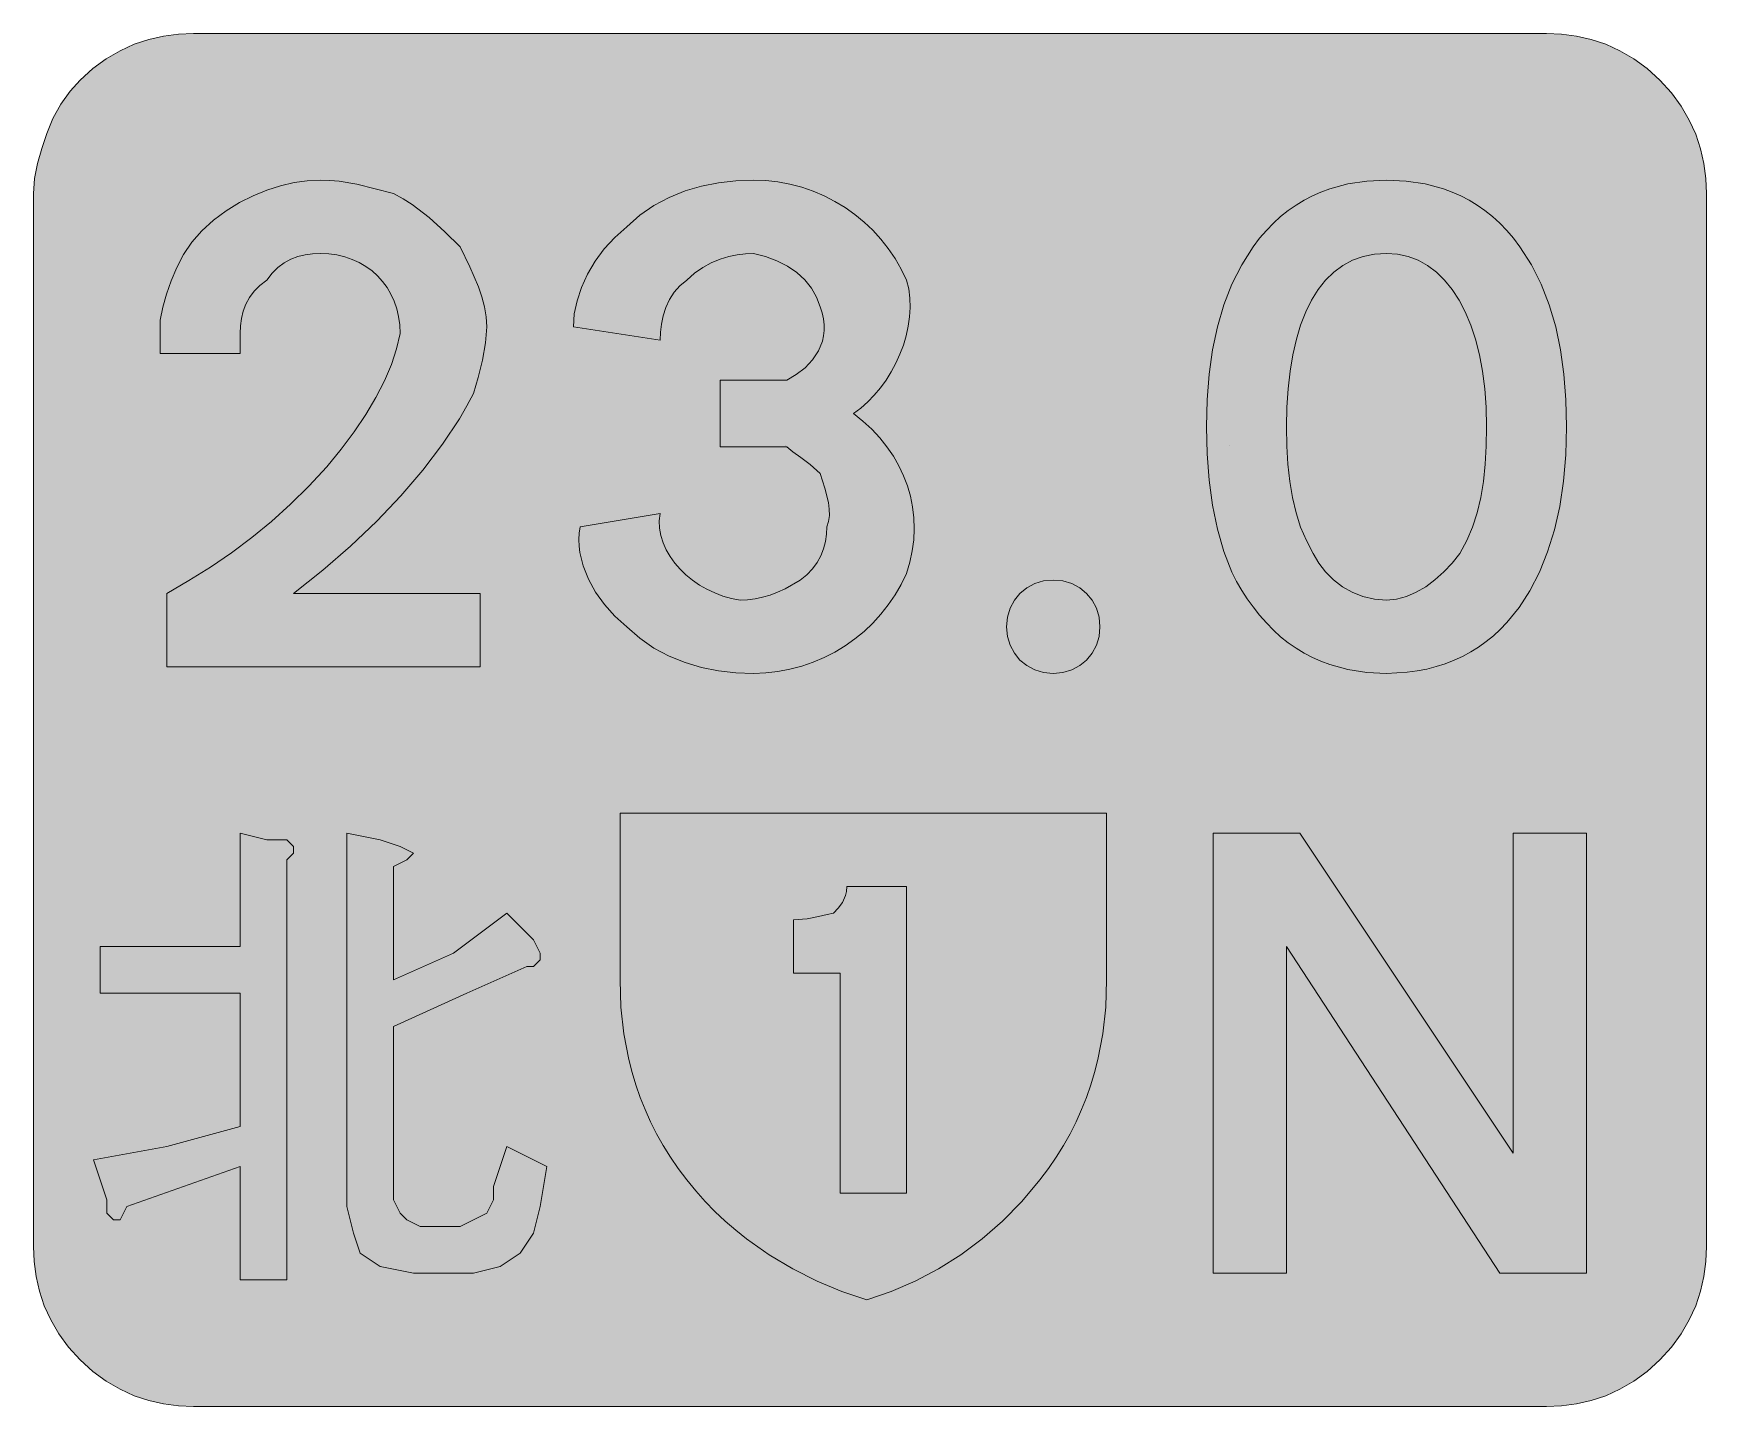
# Model space of a CAD drawing. Header units: metres. Extents: x 133 to 434, y 13 to 260.
import ezdxf

# ---------------------------------------------------------------- set-up
doc = ezdxf.new("R2010")
doc.units = ezdxf.units.M
for name, color, linetype, true_color in [('FILL_BLACK_000000', 7, 'Continuous', 0x000000), ('FILL_LIME_00FF00', 7, 'Continuous', 0x00ff00), ('FILL_WHITE_FFFFFF', 7, 'Continuous', 0xffffff), ('FILL_YELLOW_FFFF00', 7, 'Continuous', 0xffff00), ('STROKE_WHITE_FFFFFF', 7, 'Continuous', 0xffffff)]:
    doc.layers.add(name, color=color, linetype=linetype, true_color=true_color)

msp = doc.modelspace()

# ---------------------------------------------------------------- hatches: boundary and pattern name
at = {"layer": 'FILL_BLACK_000000', "true_color": 0x000000}
h = msp.add_hatch(color=7, dxfattribs=at)
h.dxf.hatch_style = 1
h.paths.add_polyline_path([(290.25, 51.12), (278.25, 51.12), (278.25, 90.72), (269.85, 90.72), (269.85, 100.32), (272.33, 100.51), (274.35, 100.92), (275.93, 101.33), (277.05, 101.52), (277.93, 102.44), (278.7, 103.47), (279.24, 104.73), (279.4, 105.47), (279.45, 106.32), (290.25, 106.32), (290.25, 51.12)])
at = {"layer": 'FILL_LIME_00FF00', "true_color": 0x00ff00}
h = msp.add_hatch(color=7, dxfattribs=at)
h.dxf.hatch_style = 1
h.paths.add_polyline_path([(405.45, 259.92), (408.15, 259.81), (410.83, 259.45), (413.49, 258.84), (416.1, 257.97), (418.66, 256.81), (421.14, 255.36), (423.55, 253.6), (425.85, 251.52), (427.93, 249.22), (429.69, 246.81), (431.14, 244.33), (432.3, 241.77), (433.17, 239.16), (433.78, 236.5), (434.14, 233.82), (434.25, 231.12), (434.25, 41.52), (434.14, 38.82), (433.78, 36.14), (433.17, 33.48), (432.3, 30.87), (431.14, 28.31), (429.69, 25.83), (427.93, 23.42), (425.85, 21.12), (423.55, 19.04), (421.14, 17.28), (418.66, 15.83), (416.1, 14.67), (413.49, 13.8), (410.83, 13.19), (408.15, 12.83), (405.45, 12.72), (161.85, 12.72), (159.15, 12.83), (156.47, 13.19), (153.81, 13.8), (151.2, 14.67), (148.64, 15.83), (146.16, 17.28), (143.75, 19.04), (141.45, 21.12), (139.37, 23.42), (137.61, 25.83), (136.16, 28.31), (135, 30.87), (134.13, 33.48), (133.52, 36.14), (133.16, 38.82), (133.05, 41.52), (133.05, 231.12), (133.26, 233.82), (133.8, 236.52), (134.57, 239.22), (135.45, 241.92), (136.56, 244.6), (138, 247.17), (139.67, 249.51), (141.45, 251.52), (143.75, 253.6), (146.16, 255.36), (148.64, 256.81), (151.2, 257.97), (153.81, 258.84), (156.47, 259.45), (159.15, 259.81), (161.85, 259.92), (405.45, 259.92)])
at = {"layer": 'FILL_WHITE_FFFFFF', "true_color": 0xffffff}
h = msp.add_hatch(color=7, dxfattribs=at)
h.dxf.hatch_style = 1
h.paths.add_polyline_path([(155.85, 202.32), (155.85, 208.32), (156.36, 210.62), (157.01, 212.99), (157.83, 215.39), (158.85, 217.77), (160.09, 220.1), (161.59, 222.33), (163.36, 224.41), (165.45, 226.32), (167.75, 228.01), (170.14, 229.47), (172.58, 230.71), (175.05, 231.72), (177.52, 232.51), (179.96, 233.07), (182.35, 233.41), (184.65, 233.52), (186.4, 233.47), (188.06, 233.31), (191.25, 232.77), (197.85, 231.12), (199.6, 230.17), (201.24, 229.11), (204.3, 226.77), (207.13, 224.2), (209.85, 221.52), (211.61, 217.92), (213.15, 214.32), (213.76, 212.52), (214.24, 210.72), (214.54, 208.92), (214.65, 207.12), (214.44, 204.23), (213.9, 201.12), (213.13, 198.01), (212.25, 195.12), (211.06, 192.86), (209.73, 190.57), (206.68, 185.95), (203.16, 181.3), (199.2, 176.67), (194.85, 172.09), (190.14, 167.61), (185.13, 163.28), (179.85, 159.12), (213.45, 159.12), (213.45, 145.92), (157.05, 145.92), (157.05, 159.12), (161.04, 161.43), (164.93, 163.86), (168.69, 166.44), (172.35, 169.17), (175.89, 172.07), (179.33, 175.15), (182.64, 178.43), (185.85, 181.92), (188.44, 185.07), (190.78, 188.2), (192.87, 191.31), (194.7, 194.37), (196.24, 197.38), (197.49, 200.31), (198.43, 203.17), (199.05, 205.92), (198.98, 207.47), (198.78, 208.95), (198.44, 210.37), (197.98, 211.71), (197.4, 212.98), (196.71, 214.17), (195.91, 215.27), (195, 216.27), (194, 217.18), (192.9, 217.98), (191.71, 218.67), (190.44, 219.25), (189.1, 219.71), (187.68, 220.05), (186.2, 220.25), (184.65, 220.32), (183.3, 220.26), (181.97, 220.08), (180.66, 219.75), (179.4, 219.27), (178.19, 218.62), (177.06, 217.79), (176, 216.76), (175.05, 215.52), (173.81, 214.57), (172.78, 213.51), (171.95, 212.38), (171.3, 211.17), (170.82, 209.91), (170.49, 208.6), (170.31, 207.27), (170.25, 205.92), (170.25, 202.32), (155.85, 202.32)])
h = msp.add_hatch(color=7, dxfattribs=at)
h.dxf.hatch_style = 1
h.paths.add_polyline_path([(256.65, 185.52), (256.65, 197.52), (266.25, 197.52), (267.45, 197.52), (268.65, 197.52), (270.38, 198.53), (271.95, 199.75), (273.29, 201.17), (274.35, 202.77), (275.07, 204.54), (275.29, 205.48), (275.4, 206.46), (275.4, 207.48), (275.28, 208.53), (275.03, 209.61), (274.65, 210.72), (274.04, 212.46), (273.11, 214.08), (271.91, 215.55), (270.45, 216.87), (268.77, 218.02), (266.89, 218.99), (264.84, 219.76), (262.65, 220.32), (261.25, 220.26), (259.76, 220.08), (258.22, 219.75), (256.65, 219.27), (255.08, 218.62), (253.54, 217.79), (252.05, 216.76), (250.65, 215.52), (249.41, 214.51), (248.38, 213.33), (247.55, 212), (246.9, 210.57), (246.42, 209.09), (246.09, 207.59), (245.91, 206.12), (245.85, 204.72), (230.25, 207.12), (230.42, 209.42), (230.91, 211.79), (231.71, 214.19), (232.8, 216.57), (234.18, 218.9), (235.82, 221.13), (237.71, 223.21), (239.85, 225.12), (242.21, 227.2), (244.76, 228.96), (247.49, 230.41), (250.35, 231.57), (253.33, 232.44), (256.39, 233.05), (259.5, 233.41), (262.65, 233.52), (264.88, 233.44), (267.08, 233.19), (269.24, 232.78), (271.35, 232.23), (273.4, 231.52), (275.39, 230.67), (277.31, 229.69), (279.15, 228.57), (280.91, 227.33), (282.57, 225.96), (284.14, 224.48), (285.6, 222.89), (286.95, 221.19), (288.18, 219.39), (289.28, 217.5), (290.25, 215.52), (290.62, 213.92), (290.82, 212.27), (290.87, 210.6), (290.78, 208.9), (290.54, 207.2), (290.17, 205.5), (289.67, 203.82), (289.05, 202.17), (288.32, 200.56), (287.48, 199.01), (286.55, 197.52), (285.53, 196.11), (284.42, 194.8), (283.23, 193.58), (281.97, 192.49), (280.65, 191.52), (282.38, 190.13), (283.97, 188.66), (285.41, 187.11), (286.71, 185.5), (287.86, 183.83), (288.86, 182.09), (289.7, 180.3), (290.4, 178.47), (290.94, 176.59), (291.33, 174.68), (291.55, 172.74), (291.62, 170.76), (291.52, 168.77), (291.26, 166.76), (290.84, 164.74), (290.25, 162.72), (289.28, 160.74), (288.18, 158.85), (286.95, 157.05), (285.6, 155.35), (284.14, 153.76), (282.57, 152.28), (280.91, 150.91), (279.15, 149.67), (277.31, 148.55), (275.39, 147.57), (273.4, 146.72), (271.35, 146.01), (269.24, 145.46), (267.08, 145.05), (264.88, 144.8), (262.65, 144.72), (259.5, 144.83), (256.39, 145.19), (253.33, 145.8), (250.35, 146.67), (247.49, 147.83), (244.76, 149.28), (242.21, 151.04), (239.85, 153.12), (237.72, 155.03), (235.84, 157.11), (234.24, 159.34), (232.95, 161.67), (232, 164.05), (231.41, 166.45), (231.27, 167.64), (231.22, 168.82), (231.28, 169.98), (231.45, 171.12), (245.85, 173.52), (245.72, 172.17), (245.78, 170.83), (246.01, 169.51), (246.41, 168.21), (246.97, 166.95), (247.66, 165.74), (248.5, 164.57), (249.45, 163.47), (250.52, 162.44), (251.69, 161.48), (252.95, 160.62), (254.29, 159.85), (255.7, 159.19), (257.17, 158.64), (258.69, 158.21), (260.25, 157.92), (261.6, 157.98), (262.95, 158.14), (264.3, 158.43), (265.65, 158.82), (267, 159.33), (268.35, 159.94), (271.05, 161.52), (272.29, 162.47), (273.32, 163.53), (274.15, 164.66), (274.8, 165.87), (275.28, 167.13), (275.61, 168.44), (275.79, 169.77), (275.85, 171.12), (276.19, 172.07), (276.34, 173.13), (276.31, 174.26), (276.15, 175.47), (275.51, 178.04), (274.65, 180.72), (272.87, 182.31), (271.2, 183.57), (269.76, 184.6), (268.65, 185.52), (256.65, 185.52)])
h = msp.add_hatch(color=7, dxfattribs=at)
h.dxf.hatch_style = 1
h.paths.add_polyline_path([(344.72, 198.57), (345.33, 202.96), (346.2, 207.12), (347.36, 211.06), (348.81, 214.77), (350.57, 218.26), (352.65, 221.52), (353.8, 223.04), (355.01, 224.45), (356.27, 225.75), (357.58, 226.94), (358.94, 228.03), (360.35, 229.01), (361.8, 229.89), (363.3, 230.67), (364.84, 231.35), (366.42, 231.94), (369.69, 232.83), (373.11, 233.35), (376.65, 233.52), (380.19, 233.35), (383.61, 232.83), (386.88, 231.94), (388.46, 231.35), (390, 230.67), (391.5, 229.89), (392.95, 229.01), (394.36, 228.03), (395.72, 226.94), (397.03, 225.75), (398.29, 224.45), (399.5, 223.04), (400.65, 221.52), (402.73, 218.26), (404.49, 214.77), (405.94, 211.06), (407.1, 207.12), (407.97, 202.96), (408.58, 198.57), (408.94, 193.96), (409.05, 189.12), (408.91, 184.07), (408.49, 179.29), (407.81, 174.77), (406.86, 170.54), (405.64, 166.59), (404.18, 162.94), (402.46, 159.6), (400.5, 156.57), (398.3, 153.86), (397.11, 152.64), (395.87, 151.49), (394.56, 150.43), (393.2, 149.46), (391.79, 148.57), (390.32, 147.78), (388.79, 147.07), (387.22, 146.45), (385.58, 145.93), (383.9, 145.5), (382.16, 145.16), (380.38, 144.92), (376.65, 144.72), (373.11, 144.89), (369.69, 145.41), (366.42, 146.3), (364.84, 146.89), (363.3, 147.57), (361.8, 148.35), (360.35, 149.23), (358.94, 150.21), (357.58, 151.3), (356.27, 152.49), (355.01, 153.79), (353.8, 155.2), (352.65, 156.72), (351.57, 158.13), (350.57, 159.64), (349.65, 161.25), (348.81, 162.96), (348.04, 164.77), (347.36, 166.66), (346.2, 170.67), (345.33, 174.97), (344.72, 179.5), (344.36, 184.23), (344.25, 189.12), (344.36, 193.96), (344.72, 198.57)])
h.paths.add_polyline_path([(380.23, 158.56), (381.99, 159.31), (383.7, 160.32), (385.36, 161.55), (386.94, 162.98), (388.45, 164.58), (389.85, 166.32), (391.09, 168.63), (392.12, 171.06), (392.95, 173.64), (393.6, 176.37), (394.08, 179.27), (394.41, 182.35), (394.59, 185.63), (394.65, 189.12), (394.57, 192.63), (394.32, 195.97), (393.91, 199.13), (393.36, 202.09), (392.65, 204.86), (391.8, 207.43), (390.82, 209.78), (389.7, 211.92), (388.46, 213.83), (387.09, 215.51), (385.61, 216.95), (384.02, 218.14), (382.32, 219.09), (380.52, 219.77), (378.63, 220.18), (376.65, 220.32), (374.47, 220.18), (372.43, 219.77), (370.53, 219.09), (368.78, 218.14), (367.16, 216.95), (365.68, 215.51), (364.35, 213.83), (363.15, 211.92), (362.1, 209.78), (361.18, 207.43), (360.41, 204.86), (359.78, 202.09), (359.28, 199.13), (358.93, 195.97), (358.72, 192.63), (358.65, 189.12), (358.71, 185.63), (358.89, 182.35), (359.22, 179.27), (359.7, 176.37), (360.35, 173.64), (361.18, 171.06), (362.21, 168.63), (363.45, 166.32), (364.46, 164.58), (365.68, 162.98), (367.1, 161.55), (368.7, 160.32), (370.47, 159.31), (372.39, 158.56), (374.46, 158.08), (376.65, 157.92), (378.45, 158.08), (380.23, 158.56)], flags=16)
h = msp.add_hatch(color=7, dxfattribs=at)
h.dxf.hatch_style = 1
h.paths.add_polyline_path([(324.89, 151.38), (324.41, 149.78), (323.66, 148.35), (322.65, 147.12), (321.42, 146.11), (319.99, 145.36), (318.39, 144.88), (316.65, 144.72), (314.91, 144.88), (313.31, 145.36), (311.88, 146.11), (310.65, 147.12), (309.64, 148.35), (308.89, 149.78), (308.41, 151.38), (308.25, 153.12), (308.41, 154.86), (308.89, 156.46), (309.64, 157.89), (310.65, 159.12), (311.88, 160.13), (313.31, 160.88), (314.91, 161.36), (316.65, 161.52), (318.39, 161.36), (319.99, 160.88), (321.42, 160.13), (322.65, 159.12), (323.66, 157.89), (324.41, 156.46), (324.89, 154.86), (325.05, 153.12), (324.89, 151.38)])
h = msp.add_hatch(color=7, dxfattribs=at)
h.dxf.hatch_style = 1
h.paths.add_polyline_path([(170.25, 95.52), (170.25, 115.92), (175.05, 114.72), (178.65, 114.72), (179.85, 113.52), (179.85, 112.32), (178.65, 111.12), (178.65, 35.52), (170.25, 35.52), (170.25, 55.92), (149.85, 48.72), (148.65, 46.32), (147.45, 46.32), (146.25, 47.52), (146.25, 49.92), (143.85, 57.12), (157.05, 59.52), (170.25, 63.12), (170.25, 87.12), (145.05, 87.12), (145.05, 95.52), (170.25, 95.52)])
h = msp.add_hatch(color=7, dxfattribs=at)
h.dxf.hatch_style = 1
h.paths.add_polyline_path([(195.45, 114.72), (199.05, 113.52), (201.45, 112.32), (200.25, 111.12), (197.85, 109.92), (197.85, 89.52), (208.65, 94.32), (218.25, 101.52), (223.05, 96.72), (224.25, 94.32), (224.25, 93.12), (223.05, 91.92), (221.85, 91.92), (211.05, 87.12), (197.85, 81.12), (197.85, 53.52), (197.85, 49.92), (199.05, 47.52), (200.25, 46.32), (202.65, 45.12), (209.85, 45.12), (212.25, 46.32), (214.65, 47.52), (215.85, 49.92), (215.85, 52.32), (218.25, 59.52), (225.45, 55.92), (224.25, 48.72), (223.05, 43.92), (220.65, 40.32), (217.05, 37.92), (212.25, 36.72), (201.45, 36.72), (195.45, 37.92), (191.85, 40.32), (190.65, 43.92), (189.45, 48.72), (189.45, 115.92), (195.45, 114.72)])
h = msp.add_hatch(color=7, dxfattribs=at)
h.dxf.hatch_style = 1
h.paths.add_polyline_path([(358.65, 95.52), (358.65, 36.72), (345.45, 36.72), (345.45, 115.92), (361.05, 115.92), (399.45, 58.32), (399.45, 115.92), (412.65, 115.92), (412.65, 36.72), (397.05, 36.72), (358.65, 95.52)])
at = {"layer": 'FILL_YELLOW_FFFF00', "true_color": 0xffff00}
h = msp.add_hatch(color=7, dxfattribs=at)
h.dxf.hatch_style = 1
h.paths.add_polyline_path([(278.56, 33.44), (274.11, 35.29), (269.74, 37.49), (265.5, 40.02), (261.43, 42.89), (259.47, 44.45), (257.57, 46.09), (255.73, 47.82), (253.96, 49.64), (252.27, 51.54), (250.65, 53.52), (249.13, 55.56), (247.72, 57.63), (246.42, 59.72), (245.23, 61.84), (244.14, 64), (243.16, 66.18), (242.28, 68.38), (241.5, 70.62), (240.82, 72.88), (240.23, 75.18), (239.34, 79.84), (238.82, 84.63), (238.65, 89.52), (238.65, 119.52), (326.25, 119.52), (326.25, 89.52), (326.08, 84.63), (325.56, 79.84), (324.67, 75.18), (324.08, 72.88), (323.4, 70.62), (322.62, 68.38), (321.74, 66.18), (320.76, 64), (319.67, 61.84), (318.48, 59.72), (317.18, 57.63), (315.77, 55.56), (314.25, 53.52), (310.99, 49.64), (307.52, 46.09), (303.85, 42.89), (300, 40.02), (295.98, 37.49), (291.81, 35.29), (287.49, 33.44), (283.05, 31.92), (278.56, 33.44)])

# ---------------------------------------------------------------- linework, layer by layer
at = {"layer": 'FILL_BLACK_000000', "lineweight": 0, "true_color": 0x000000}
msp.add_lwpolyline([(290.25, 51.12), (278.25, 51.12), (278.25, 90.72), (269.85, 90.72), (269.85, 100.32), (272.33, 100.51), (274.35, 100.92), (275.93, 101.33), (277.05, 101.52), (277.93, 102.44), (278.7, 103.47), (279.24, 104.73), (279.4, 105.47), (279.45, 106.32), (290.25, 106.32)], close=True, dxfattribs=at)
at = {"layer": 'FILL_LIME_00FF00', "lineweight": 0, "true_color": 0x00ff00}
msp.add_lwpolyline([(405.45, 259.92), (408.15, 259.81), (410.83, 259.45), (413.49, 258.84), (416.1, 257.97), (418.66, 256.81), (421.14, 255.36), (423.55, 253.6), (425.85, 251.52), (427.93, 249.22), (429.69, 246.81), (431.14, 244.33), (432.3, 241.77), (433.17, 239.16), (433.78, 236.5), (434.14, 233.82), (434.25, 231.12), (434.25, 41.52), (434.14, 38.82), (433.78, 36.14), (433.17, 33.48), (432.3, 30.87), (431.14, 28.31), (429.69, 25.83), (427.93, 23.42), (425.85, 21.12), (423.55, 19.04), (421.14, 17.28), (418.66, 15.83), (416.1, 14.67), (413.49, 13.8), (410.83, 13.19), (408.15, 12.83), (405.45, 12.72), (161.85, 12.72), (159.15, 12.83), (156.47, 13.19), (153.81, 13.8), (151.2, 14.67), (148.64, 15.83), (146.16, 17.28), (143.75, 19.04), (141.45, 21.12), (139.37, 23.42), (137.61, 25.83), (136.16, 28.31), (135, 30.87), (134.13, 33.48), (133.52, 36.14), (133.16, 38.82), (133.05, 41.52), (133.05, 231.12), (133.26, 233.82), (133.8, 236.52), (134.57, 239.22), (135.45, 241.92), (136.56, 244.6), (138, 247.17), (139.67, 249.51), (141.45, 251.52), (143.75, 253.6), (146.16, 255.36), (148.64, 256.81), (151.2, 257.97), (153.81, 258.84), (156.47, 259.45), (159.15, 259.81), (161.85, 259.92)], close=True, dxfattribs=at)
at = {"layer": 'FILL_WHITE_FFFFFF', "lineweight": 0, "true_color": 0xffffff}
for points in [[(155.85, 202.32), (155.85, 208.32), (156.36, 210.62), (157.01, 212.99), (157.83, 215.39), (158.85, 217.77), (160.09, 220.1), (161.59, 222.33), (163.36, 224.41), (165.45, 226.32), (167.75, 228.01), (170.14, 229.47), (172.58, 230.71), (175.05, 231.72), (177.52, 232.51), (179.96, 233.07), (182.35, 233.41), (184.65, 233.52), (186.4, 233.47), (188.06, 233.31), (191.25, 232.77), (197.85, 231.12), (199.6, 230.17), (201.24, 229.11), (204.3, 226.77), (207.13, 224.2), (209.85, 221.52), (211.61, 217.92), (213.15, 214.32), (213.76, 212.52), (214.24, 210.72), (214.54, 208.92), (214.65, 207.12), (214.44, 204.23), (213.9, 201.12), (213.13, 198.01), (212.25, 195.12), (211.06, 192.86), (209.73, 190.57), (206.68, 185.95), (203.16, 181.3), (199.2, 176.67), (194.85, 172.09), (190.14, 167.61), (185.13, 163.28), (179.85, 159.12), (213.45, 159.12), (213.45, 145.92), (157.05, 145.92), (157.05, 159.12), (161.04, 161.43), (164.93, 163.86), (168.69, 166.44), (172.35, 169.17), (175.89, 172.07), (179.33, 175.15), (182.64, 178.43), (185.85, 181.92), (188.44, 185.07), (190.78, 188.2), (192.87, 191.31), (194.7, 194.37), (196.24, 197.38), (197.49, 200.31), (198.43, 203.17), (199.05, 205.92), (198.98, 207.47), (198.78, 208.95), (198.44, 210.37), (197.98, 211.71), (197.4, 212.98), (196.71, 214.17), (195.91, 215.27), (195, 216.27), (194, 217.18), (192.9, 217.98), (191.71, 218.67), (190.44, 219.25), (189.1, 219.71), (187.68, 220.05), (186.2, 220.25), (184.65, 220.32), (183.3, 220.26), (181.97, 220.08), (180.66, 219.75), (179.4, 219.27), (178.19, 218.62), (177.06, 217.79), (176, 216.76), (175.05, 215.52), (173.81, 214.57), (172.78, 213.51), (171.95, 212.38), (171.3, 211.17), (170.82, 209.91), (170.49, 208.6), (170.31, 207.27), (170.25, 205.92), (170.25, 202.32)], [(256.65, 185.52), (256.65, 197.52), (266.25, 197.52), (267.45, 197.52), (268.65, 197.52), (270.38, 198.53), (271.95, 199.75), (273.29, 201.17), (274.35, 202.77), (275.07, 204.54), (275.29, 205.48), (275.4, 206.46), (275.4, 207.48), (275.28, 208.53), (275.03, 209.61), (274.65, 210.72), (274.04, 212.46), (273.11, 214.08), (271.91, 215.55), (270.45, 216.87), (268.77, 218.02), (266.89, 218.99), (264.84, 219.76), (262.65, 220.32), (261.25, 220.26), (259.76, 220.08), (258.22, 219.75), (256.65, 219.27), (255.08, 218.62), (253.54, 217.79), (252.05, 216.76), (250.65, 215.52), (249.41, 214.51), (248.38, 213.33), (247.55, 212), (246.9, 210.57), (246.42, 209.09), (246.09, 207.59), (245.91, 206.12), (245.85, 204.72), (230.25, 207.12), (230.42, 209.42), (230.91, 211.79), (231.71, 214.19), (232.8, 216.57), (234.18, 218.9), (235.82, 221.13), (237.71, 223.21), (239.85, 225.12), (242.21, 227.2), (244.76, 228.96), (247.49, 230.41), (250.35, 231.57), (253.33, 232.44), (256.39, 233.05), (259.5, 233.41), (262.65, 233.52), (264.88, 233.44), (267.08, 233.19), (269.24, 232.78), (271.35, 232.23), (273.4, 231.52), (275.39, 230.67), (277.31, 229.69), (279.15, 228.57), (280.91, 227.33), (282.57, 225.96), (284.14, 224.48), (285.6, 222.89), (286.95, 221.19), (288.18, 219.39), (289.28, 217.5), (290.25, 215.52), (290.62, 213.92), (290.82, 212.27), (290.87, 210.6), (290.78, 208.9), (290.54, 207.2), (290.17, 205.5), (289.67, 203.82), (289.05, 202.17), (288.32, 200.56), (287.48, 199.01), (286.55, 197.52), (285.53, 196.11), (284.42, 194.8), (283.23, 193.58), (281.97, 192.49), (280.65, 191.52), (282.38, 190.13), (283.97, 188.66), (285.41, 187.11), (286.71, 185.5), (287.86, 183.83), (288.86, 182.09), (289.7, 180.3), (290.4, 178.47), (290.94, 176.59), (291.33, 174.68), (291.55, 172.74), (291.62, 170.76), (291.52, 168.77), (291.26, 166.76), (290.84, 164.74), (290.25, 162.72), (289.28, 160.74), (288.18, 158.85), (286.95, 157.05), (285.6, 155.35), (284.14, 153.76), (282.57, 152.28), (280.91, 150.91), (279.15, 149.67), (277.31, 148.55), (275.39, 147.57), (273.4, 146.72), (271.35, 146.01), (269.24, 145.46), (267.08, 145.05), (264.88, 144.8), (262.65, 144.72), (259.5, 144.83), (256.39, 145.19), (253.33, 145.8), (250.35, 146.67), (247.49, 147.83), (244.76, 149.28), (242.21, 151.04), (239.85, 153.12), (237.72, 155.03), (235.84, 157.11), (234.24, 159.34), (232.95, 161.67), (232, 164.05), (231.41, 166.45), (231.27, 167.64), (231.22, 168.82), (231.28, 169.98), (231.45, 171.12), (245.85, 173.52), (245.72, 172.17), (245.78, 170.83), (246.01, 169.51), (246.41, 168.21), (246.97, 166.95), (247.66, 165.74), (248.5, 164.57), (249.45, 163.47), (250.52, 162.44), (251.69, 161.48), (252.95, 160.62), (254.29, 159.85), (255.7, 159.19), (257.17, 158.64), (258.69, 158.21), (260.25, 157.92), (261.6, 157.98), (262.95, 158.14), (264.3, 158.43), (265.65, 158.82), (267, 159.33), (268.35, 159.94), (271.05, 161.52), (272.29, 162.47), (273.32, 163.53), (274.15, 164.66), (274.8, 165.87), (275.28, 167.13), (275.61, 168.44), (275.79, 169.77), (275.85, 171.12), (276.19, 172.07), (276.34, 173.13), (276.31, 174.26), (276.15, 175.47), (275.51, 178.04), (274.65, 180.72), (272.87, 182.31), (271.2, 183.57), (269.76, 184.6), (268.65, 185.52)], [(344.72, 198.57), (345.33, 202.96), (346.2, 207.12), (347.36, 211.06), (348.81, 214.77), (350.57, 218.26), (352.65, 221.52), (353.8, 223.04), (355.01, 224.45), (356.27, 225.75), (357.58, 226.94), (358.94, 228.03), (360.35, 229.01), (361.8, 229.89), (363.3, 230.67), (364.84, 231.35), (366.42, 231.94), (369.69, 232.83), (373.11, 233.35), (376.65, 233.52), (380.19, 233.35), (383.61, 232.83), (386.88, 231.94), (388.46, 231.35), (390, 230.67), (391.5, 229.89), (392.95, 229.01), (394.36, 228.03), (395.72, 226.94), (397.03, 225.75), (398.29, 224.45), (399.5, 223.04), (400.65, 221.52), (402.73, 218.26), (404.49, 214.77), (405.94, 211.06), (407.1, 207.12), (407.97, 202.96), (408.58, 198.57), (408.94, 193.96), (409.05, 189.12), (408.91, 184.07), (408.49, 179.29), (407.81, 174.77), (406.86, 170.54), (405.64, 166.59), (404.18, 162.94), (402.46, 159.6), (400.5, 156.57), (398.3, 153.86), (397.11, 152.64), (395.87, 151.49), (394.56, 150.43), (393.2, 149.46), (391.79, 148.57), (390.32, 147.78), (388.79, 147.07), (387.22, 146.45), (385.58, 145.93), (383.9, 145.5), (382.16, 145.16), (380.38, 144.92), (376.65, 144.72), (373.11, 144.89), (369.69, 145.41), (366.42, 146.3), (364.84, 146.89), (363.3, 147.57), (361.8, 148.35), (360.35, 149.23), (358.94, 150.21), (357.58, 151.3), (356.27, 152.49), (355.01, 153.79), (353.8, 155.2), (352.65, 156.72), (351.57, 158.13), (350.57, 159.64), (349.65, 161.25), (348.81, 162.96), (348.04, 164.77), (347.36, 166.66), (346.2, 170.67), (345.33, 174.97), (344.72, 179.5), (344.36, 184.23), (344.25, 189.12), (344.36, 193.96)], [(380.23, 158.56), (381.99, 159.31), (383.7, 160.32), (385.36, 161.55), (386.94, 162.98), (388.45, 164.58), (389.85, 166.32), (391.09, 168.63), (392.12, 171.06), (392.95, 173.64), (393.6, 176.37), (394.08, 179.27), (394.41, 182.35), (394.59, 185.63), (394.65, 189.12), (394.57, 192.63), (394.32, 195.97), (393.91, 199.13), (393.36, 202.09), (392.65, 204.86), (391.8, 207.43), (390.82, 209.78), (389.7, 211.92), (388.46, 213.83), (387.09, 215.51), (385.61, 216.95), (384.02, 218.14), (382.32, 219.09), (380.52, 219.77), (378.63, 220.18), (376.65, 220.32), (374.47, 220.18), (372.43, 219.77), (370.53, 219.09), (368.78, 218.14), (367.16, 216.95), (365.68, 215.51), (364.35, 213.83), (363.15, 211.92), (362.1, 209.78), (361.18, 207.43), (360.41, 204.86), (359.78, 202.09), (359.28, 199.13), (358.93, 195.97), (358.72, 192.63), (358.65, 189.12), (358.71, 185.63), (358.89, 182.35), (359.22, 179.27), (359.7, 176.37), (360.35, 173.64), (361.18, 171.06), (362.21, 168.63), (363.45, 166.32), (364.46, 164.58), (365.68, 162.98), (367.1, 161.55), (368.7, 160.32), (370.47, 159.31), (372.39, 158.56), (374.46, 158.08), (376.65, 157.92), (378.45, 158.08)], [(324.89, 151.38), (324.41, 149.78), (323.66, 148.35), (322.65, 147.12), (321.42, 146.11), (319.99, 145.36), (318.39, 144.88), (316.65, 144.72), (314.91, 144.88), (313.31, 145.36), (311.88, 146.11), (310.65, 147.12), (309.64, 148.35), (308.89, 149.78), (308.41, 151.38), (308.25, 153.12), (308.41, 154.86), (308.89, 156.46), (309.64, 157.89), (310.65, 159.12), (311.88, 160.13), (313.31, 160.88), (314.91, 161.36), (316.65, 161.52), (318.39, 161.36), (319.99, 160.88), (321.42, 160.13), (322.65, 159.12), (323.66, 157.89), (324.41, 156.46), (324.89, 154.86), (325.05, 153.12)], [(170.25, 95.52), (170.25, 115.92), (175.05, 114.72), (178.65, 114.72), (179.85, 113.52), (179.85, 112.32), (178.65, 111.12), (178.65, 35.52), (170.25, 35.52), (170.25, 55.92), (149.85, 48.72), (148.65, 46.32), (147.45, 46.32), (146.25, 47.52), (146.25, 49.92), (143.85, 57.12), (157.05, 59.52), (170.25, 63.12), (170.25, 87.12), (145.05, 87.12), (145.05, 95.52)], [(195.45, 114.72), (199.05, 113.52), (201.45, 112.32), (200.25, 111.12), (197.85, 109.92), (197.85, 89.52), (208.65, 94.32), (218.25, 101.52), (223.05, 96.72), (224.25, 94.32), (224.25, 93.12), (223.05, 91.92), (221.85, 91.92), (211.05, 87.12), (197.85, 81.12), (197.85, 53.52), (197.85, 49.92), (199.05, 47.52), (200.25, 46.32), (202.65, 45.12), (209.85, 45.12), (212.25, 46.32), (214.65, 47.52), (215.85, 49.92), (215.85, 52.32), (218.25, 59.52), (225.45, 55.92), (224.25, 48.72), (223.05, 43.92), (220.65, 40.32), (217.05, 37.92), (212.25, 36.72), (201.45, 36.72), (195.45, 37.92), (191.85, 40.32), (190.65, 43.92), (189.45, 48.72), (189.45, 115.92)], [(358.65, 95.52), (358.65, 36.72), (345.45, 36.72), (345.45, 115.92), (361.05, 115.92), (399.45, 58.32), (399.45, 115.92), (412.65, 115.92), (412.65, 36.72), (397.05, 36.72)]]:
    msp.add_lwpolyline(points, close=True, dxfattribs=at)
at = {"layer": 'FILL_YELLOW_FFFF00', "lineweight": 0, "true_color": 0xffff00}
msp.add_lwpolyline([(278.56, 33.44), (274.11, 35.29), (269.74, 37.49), (265.5, 40.02), (261.43, 42.89), (259.47, 44.45), (257.57, 46.09), (255.73, 47.82), (253.96, 49.64), (252.27, 51.54), (250.65, 53.52), (249.13, 55.56), (247.72, 57.63), (246.42, 59.72), (245.23, 61.84), (244.14, 64), (243.16, 66.18), (242.28, 68.38), (241.5, 70.62), (240.82, 72.88), (240.23, 75.18), (239.34, 79.84), (238.82, 84.63), (238.65, 89.52), (238.65, 119.52), (326.25, 119.52), (326.25, 89.52), (326.08, 84.63), (325.56, 79.84), (324.67, 75.18), (324.08, 72.88), (323.4, 70.62), (322.62, 68.38), (321.74, 66.18), (320.76, 64), (319.67, 61.84), (318.48, 59.72), (317.18, 57.63), (315.77, 55.56), (314.25, 53.52), (310.99, 49.64), (307.52, 46.09), (303.85, 42.89), (300, 40.02), (295.98, 37.49), (291.81, 35.29), (287.49, 33.44), (283.05, 31.92)], close=True, dxfattribs=at)
at = {"layer": 'STROKE_WHITE_FFFFFF', "lineweight": 0, "true_color": 0xffffff}
for points in [[(344.25, 189.12), (344.25, 189.12)], [(268.45, 185.76), (268.45, 185.76)], [(348.45, 185.76), (348.45, 185.76)], [(348.45, 185.76), (348.45, 185.76)], [(348.45, 185.76), (348.45, 185.76)], [(348.45, 185.76), (348.45, 185.76)], [(348.45, 185.76), (348.45, 185.76)]]:
    msp.add_lwpolyline(points, dxfattribs=at)

doc.saveas('drawing.dxf')
